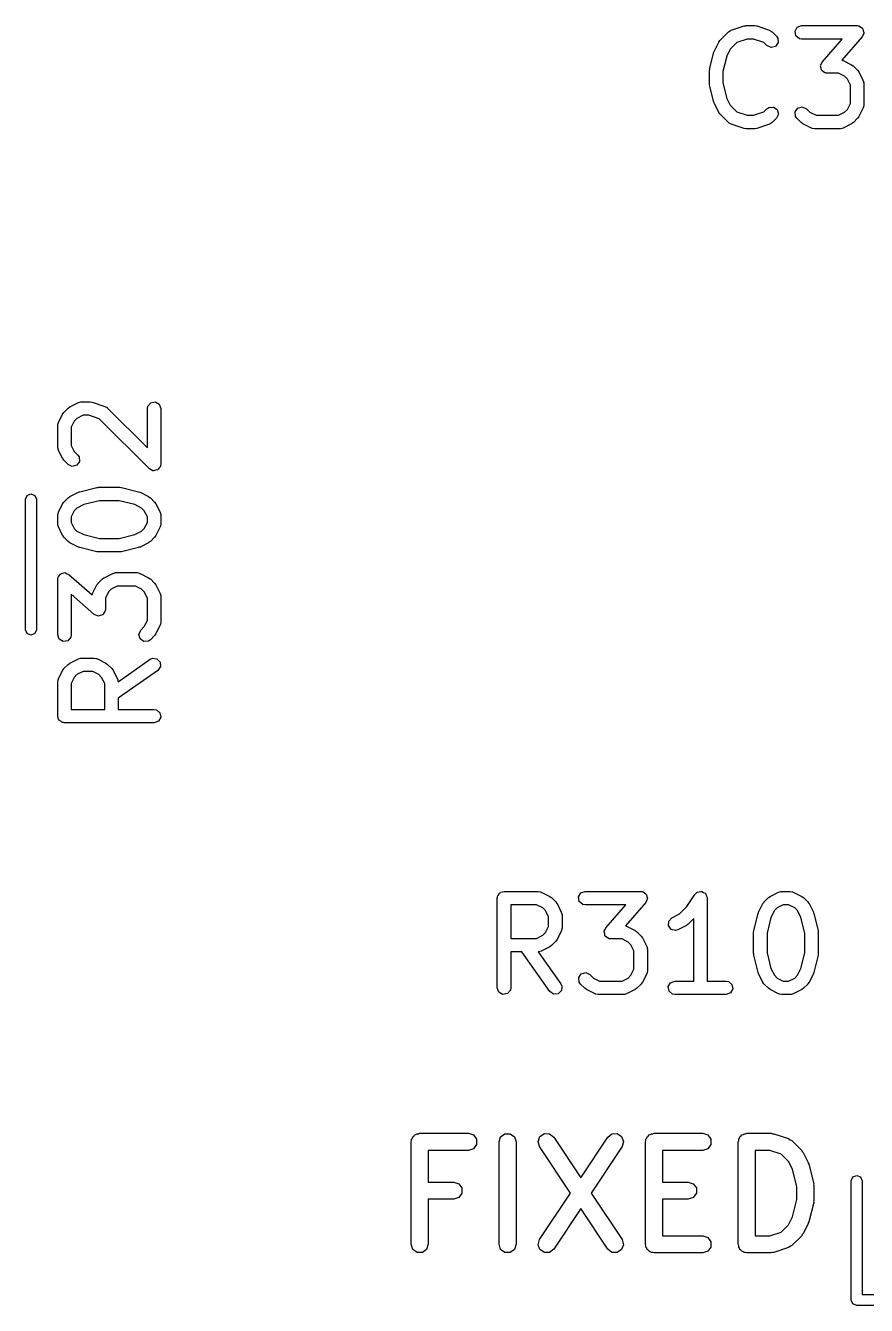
# Model space of a CAD drawing. Extents: x 106.7 to 191.3, y -141.1 to -57.8.
# Drawn here: x 135.25 to 144.63, y -138.34 to -124.08 of the extents above; entities that cross this region are included whole.
import ezdxf

# ---------------------------------------------------------------- set-up
doc = ezdxf.new("R2010")
doc.units = 0
doc.layers.add('BLACK', color=7, linetype='CONTINUOUS')

msp = doc.modelspace()

# ---------------------------------------------------------------- linework, layer by layer
at = {"layer": 'BLACK', "linetype": 'CONTINUOUS'}
for p, q in [((143.089, -124.146), (143.111, -124.131)), ((143.111, -124.131), (143.115, -124.13)), ((143.115, -124.13), (143.119, -124.128)), ((143.119, -124.128), (143.262, -124.08)), ((143.262, -124.08), (143.284, -124.077)), ((143.284, -124.077), (143.285, -124.076)), ((143.285, -124.076), (143.381, -124.076)), ((143.381, -124.076), (143.403, -124.08)), ((143.403, -124.08), (143.404, -124.08)), ((143.404, -124.08), (143.547, -124.128)), ((143.547, -124.128), (143.57, -124.14)), ((143.831, -124.138), (143.856, -124.094)), ((143.856, -124.094), (143.904, -124.076)), ((143.904, -124.076), (144.523, -124.076)), ((144.523, -124.076), (144.535, -124.078)), ((144.535, -124.078), (144.538, -124.078)), ((144.538, -124.078), (144.541, -124.079)), ((144.541, -124.079), (144.549, -124.081)), ((144.549, -124.081), (144.565, -124.094)), ((144.565, -124.094), (144.582, -124.104)), ((144.582, -124.104), (144.584, -124.11)), ((144.584, -124.11), (144.588, -124.114)), ((144.588, -124.114), (144.592, -124.134)), ((142.933, -124.356), (142.98, -124.261)), ((142.98, -124.261), (142.994, -124.243)), ((142.994, -124.241), (143.089, -124.146)), ((142.994, -124.243), (142.994, -124.241)), ((143.183, -124.264), (143.109, -124.339)), ((143.298, -124.226), (143.183, -124.264)), ((143.368, -124.226), (143.298, -124.226)), ((143.483, -124.264), (143.368, -124.226)), ((143.518, -124.299), (143.483, -124.264)), ((143.57, -124.14), (143.572, -124.144)), ((143.572, -124.144), (143.576, -124.146)), ((143.576, -124.146), (143.624, -124.193)), ((143.643, -124.266), (143.614, -124.308)), ((143.624, -124.193), (143.639, -124.215)), ((143.639, -124.215), (143.643, -124.266)), ((143.839, -124.189), (143.831, -124.138)), ((143.879, -124.222), (143.839, -124.189)), ((143.904, -124.226), (143.879, -124.222)), ((144.358, -124.226), (143.904, -124.226)), ((144.134, -124.483), (144.358, -124.226)), ((144.58, -124.201), (144.352, -124.461)), ((144.587, -124.182), (144.58, -124.201)), ((144.597, -124.164), (144.587, -124.182)), ((144.592, -124.134), (144.598, -124.153)), ((144.598, -124.153), (144.596, -124.158)), ((144.596, -124.158), (144.597, -124.164)), ((142.879, -124.562), (142.927, -124.371)), ((142.927, -124.371), (142.932, -124.359)), ((142.932, -124.359), (142.933, -124.356)), ((143.07, -124.415), (143.027, -124.589)), ((143.109, -124.339), (143.07, -124.415)), ((143.565, -124.321), (143.518, -124.299)), ((143.614, -124.308), (143.565, -124.321)), ((144.115, -124.531), (144.117, -124.525)), ((144.122, -124.55), (144.115, -124.531)), ((144.116, -124.519), (144.126, -124.502)), ((144.117, -124.525), (144.116, -124.519)), ((144.125, -124.57), (144.122, -124.55)), ((144.126, -124.502), (144.134, -124.483)), ((144.352, -124.461), (144.359, -124.462)), ((144.359, -124.462), (144.362, -124.465)), ((144.362, -124.465), (144.366, -124.465)), ((144.366, -124.465), (144.462, -124.513)), ((144.462, -124.513), (144.48, -124.526)), ((144.48, -124.526), (144.481, -124.527)), ((144.481, -124.527), (144.529, -124.574)), ((142.877, -124.58), (142.88, -124.565)), ((142.877, -124.723), (142.877, -124.58)), ((142.88, -124.565), (142.879, -124.562)), ((143.027, -124.589), (143.027, -124.713)), ((144.13, -124.574), (144.125, -124.57)), ((144.132, -124.579), (144.13, -124.574)), ((144.149, -124.59), (144.132, -124.579)), ((144.164, -124.603), (144.149, -124.59)), ((144.173, -124.604), (144.164, -124.603)), ((144.176, -124.606), (144.173, -124.604)), ((144.179, -124.605), (144.176, -124.606)), ((144.19, -124.607), (144.179, -124.605)), ((144.315, -124.607), (144.19, -124.607)), ((144.384, -124.641), (144.315, -124.607)), ((144.414, -124.672), (144.384, -124.641)), ((144.448, -124.74), (144.414, -124.672)), ((144.529, -124.574), (144.542, -124.593)), ((144.542, -124.593), (144.543, -124.594)), ((144.543, -124.594), (144.591, -124.689)), ((144.591, -124.689), (144.598, -124.714)), ((142.878, -124.726), (142.877, -124.723)), ((142.879, -124.741), (142.878, -124.726)), ((142.927, -124.931), (142.879, -124.741)), ((143.027, -124.713), (143.07, -124.887)), ((144.448, -124.943), (144.448, -124.74)), ((144.598, -124.714), (144.597, -124.718)), ((144.597, -124.718), (144.598, -124.723)), ((144.598, -124.723), (144.598, -124.961)), ((142.929, -124.934), (142.927, -124.931)), ((142.933, -124.947), (142.929, -124.934)), ((142.98, -125.042), (142.933, -124.947)), ((143.07, -124.887), (143.109, -124.964)), ((143.109, -124.964), (143.183, -125.038)), ((143.539, -124.988), (143.59, -124.984)), ((143.59, -124.984), (143.632, -125.013)), ((143.861, -124.995), (143.911, -124.981)), ((143.911, -124.981), (143.957, -125.003)), ((144.414, -125.012), (144.448, -124.943)), ((144.594, -124.986), (144.591, -124.99)), ((144.598, -124.961), (144.594, -124.986)), ((142.981, -125.043), (142.98, -125.042)), ((142.994, -125.061), (142.981, -125.043)), ((143.089, -125.157), (142.994, -125.061)), ((143.183, -125.038), (143.298, -125.076)), ((143.298, -125.076), (143.368, -125.076)), ((143.368, -125.076), (143.483, -125.038)), ((143.483, -125.038), (143.518, -125.003)), ((143.518, -125.003), (143.539, -124.988)), ((143.624, -125.109), (143.576, -125.157)), ((143.646, -125.063), (143.624, -125.109)), ((143.632, -125.013), (143.646, -125.063)), ((143.832, -125.037), (143.861, -124.995)), ((143.836, -125.088), (143.832, -125.037)), ((143.851, -125.109), (143.836, -125.088)), ((143.899, -125.157), (143.851, -125.109)), ((143.957, -125.003), (143.996, -125.042)), ((143.996, -125.042), (144.065, -125.076)), ((144.065, -125.076), (144.315, -125.076)), ((144.315, -125.076), (144.384, -125.042)), ((144.384, -125.042), (144.414, -125.012)), ((144.529, -125.109), (144.481, -125.157)), ((144.53, -125.108), (144.529, -125.109)), ((144.543, -125.09), (144.53, -125.108)), ((144.591, -124.994), (144.543, -125.09)), ((144.591, -124.99), (144.591, -124.994)), ((143.094, -125.159), (143.089, -125.157)), ((143.096, -125.162), (143.094, -125.159)), ((143.119, -125.175), (143.096, -125.162)), ((143.262, -125.222), (143.119, -125.175)), ((143.263, -125.222), (143.262, -125.222)), ((143.285, -125.226), (143.263, -125.222)), ((143.381, -125.226), (143.285, -125.226)), ((143.382, -125.226), (143.381, -125.226)), ((143.404, -125.222), (143.382, -125.226)), ((143.547, -125.175), (143.404, -125.222)), ((143.551, -125.172), (143.547, -125.175)), ((143.555, -125.172), (143.551, -125.172)), ((143.576, -125.157), (143.555, -125.172)), ((143.9, -125.157), (143.899, -125.157)), ((143.918, -125.171), (143.9, -125.157)), ((144.014, -125.218), (143.918, -125.171)), ((144.018, -125.219), (144.014, -125.218)), ((144.022, -125.222), (144.018, -125.219)), ((144.047, -125.226), (144.022, -125.222)), ((144.333, -125.226), (144.047, -125.226)), ((144.337, -125.225), (144.333, -125.226)), ((144.342, -125.226), (144.337, -125.225)), ((144.366, -125.218), (144.342, -125.226)), ((144.462, -125.171), (144.366, -125.218)), ((144.463, -125.169), (144.462, -125.171)), ((144.481, -125.157), (144.463, -125.169)), ((135.619, -128.502), (135.666, -128.407)), ((135.666, -128.407), (135.68, -128.389)), ((135.68, -128.388), (135.728, -128.34)), ((135.68, -128.389), (135.68, -128.388)), ((135.728, -128.34), (135.746, -128.327)), ((135.746, -128.327), (135.747, -128.326)), ((135.747, -128.326), (135.843, -128.278)), ((135.843, -128.278), (135.868, -128.271)), ((135.868, -128.271), (135.872, -128.272)), ((135.872, -128.272), (135.876, -128.271)), ((135.876, -128.271), (135.971, -128.271)), ((135.971, -128.271), (135.994, -128.274)), ((135.994, -128.274), (135.995, -128.274)), ((135.995, -128.274), (136.138, -128.322)), ((136.138, -128.322), (136.161, -128.334)), ((136.161, -128.334), (136.163, -128.338)), ((136.163, -128.338), (136.167, -128.34)), ((136.167, -128.34), (136.611, -128.783)), ((136.611, -128.346), (136.615, -128.32)), ((136.611, -128.783), (136.611, -128.346)), ((136.615, -128.32), (136.648, -128.281)), ((136.648, -128.281), (136.699, -128.272)), ((136.699, -128.272), (136.743, -128.297)), ((136.743, -128.297), (136.761, -128.346)), ((136.761, -128.346), (136.761, -128.965)), ((135.611, -128.536), (135.615, -128.51)), ((135.611, -128.774), (135.611, -128.536)), ((135.615, -128.51), (135.618, -128.507)), ((135.618, -128.507), (135.619, -128.502)), ((135.795, -128.485), (135.761, -128.554)), ((135.761, -128.554), (135.761, -128.756)), ((135.825, -128.455), (135.795, -128.485)), ((135.894, -128.421), (135.825, -128.455)), ((135.959, -128.421), (135.894, -128.421)), ((136.074, -128.459), (135.959, -128.421)), ((136.633, -129.018), (136.074, -128.459)), ((135.612, -128.778), (135.611, -128.774)), ((135.611, -128.783), (135.612, -128.778)), ((135.619, -128.808), (135.611, -128.783)), ((135.666, -128.903), (135.619, -128.808)), ((135.761, -128.756), (135.795, -128.825)), ((135.795, -128.825), (135.834, -128.864)), ((135.667, -128.904), (135.666, -128.903)), ((135.68, -128.922), (135.667, -128.904)), ((135.728, -128.97), (135.68, -128.922)), ((135.774, -128.992), (135.728, -128.97)), ((135.824, -128.978), (135.774, -128.992)), ((135.853, -128.936), (135.824, -128.978)), ((135.834, -128.864), (135.849, -128.885)), ((135.849, -128.885), (135.853, -128.936)), ((136.761, -128.965), (136.758, -128.981)), ((136.758, -128.981), (136.758, -128.984)), ((136.653, -129.027), (136.633, -129.018)), ((136.673, -129.038), (136.653, -129.027)), ((136.676, -129.038), (136.673, -129.038)), ((136.679, -129.039), (136.676, -129.038)), ((136.701, -129.033), (136.679, -129.039)), ((136.723, -129.03), (136.701, -129.033)), ((136.725, -129.027), (136.723, -129.03)), ((136.729, -129.026), (136.725, -129.027)), ((136.742, -129.007), (136.729, -129.026)), ((136.756, -128.99), (136.742, -129.007)), ((136.757, -128.986), (136.756, -128.99)), ((136.758, -128.984), (136.757, -128.986)), ((135.858, -129.273), (136.048, -129.225)), ((136.048, -129.225), (136.063, -129.224)), ((136.063, -129.224), (136.067, -129.223)), ((136.067, -129.223), (136.305, -129.223)), ((136.305, -129.223), (136.32, -129.225)), ((136.32, -129.225), (136.323, -129.225)), ((136.323, -129.225), (136.513, -129.273)), ((135.253, -129.357), (135.271, -129.314)), ((135.253, -130.811), (135.253, -129.357)), ((135.271, -129.314), (135.313, -129.297)), ((135.313, -129.297), (135.356, -129.314)), ((135.356, -129.314), (135.373, -129.357)), ((135.373, -129.357), (135.373, -130.811)), ((135.619, -129.502), (135.666, -129.407)), ((135.666, -129.407), (135.68, -129.389)), ((135.68, -129.388), (135.728, -129.34)), ((135.68, -129.389), (135.68, -129.388)), ((135.728, -129.34), (135.746, -129.327)), ((135.746, -129.327), (135.747, -129.326)), ((135.747, -129.326), (135.843, -129.278)), ((135.843, -129.278), (135.855, -129.275)), ((135.855, -129.275), (135.858, -129.273)), ((136.076, -129.373), (135.902, -129.416)), ((136.296, -129.373), (136.076, -129.373)), ((136.469, -129.416), (136.296, -129.373)), ((136.513, -129.273), (136.525, -129.278)), ((136.525, -129.278), (136.529, -129.278)), ((136.529, -129.278), (136.624, -129.326)), ((136.624, -129.326), (136.642, -129.339)), ((136.642, -129.339), (136.644, -129.34)), ((136.644, -129.34), (136.691, -129.388)), ((136.691, -129.388), (136.704, -129.406)), ((136.704, -129.406), (136.705, -129.407)), ((136.705, -129.407), (136.753, -129.502)), ((135.611, -129.536), (135.615, -129.51)), ((135.611, -129.631), (135.611, -129.536)), ((135.615, -129.51), (135.618, -129.507)), ((135.618, -129.507), (135.619, -129.502)), ((135.795, -129.485), (135.761, -129.554)), ((135.825, -129.455), (135.795, -129.485)), ((135.902, -129.416), (135.825, -129.455)), ((136.546, -129.455), (136.469, -129.416)), ((136.576, -129.485), (136.546, -129.455)), ((136.611, -129.554), (136.576, -129.485)), ((136.753, -129.502), (136.76, -129.527)), ((136.76, -129.527), (136.759, -129.532)), ((136.759, -129.532), (136.761, -129.536)), ((136.761, -129.536), (136.761, -129.631)), ((135.612, -129.635), (135.611, -129.631)), ((135.611, -129.64), (135.612, -129.635)), ((135.619, -129.665), (135.611, -129.64)), ((135.666, -129.76), (135.619, -129.665)), ((135.761, -129.554), (135.761, -129.614)), ((135.761, -129.614), (135.795, -129.682)), ((135.795, -129.682), (135.825, -129.712)), ((136.546, -129.712), (136.576, -129.682)), ((136.576, -129.682), (136.611, -129.614)), ((136.611, -129.614), (136.611, -129.554)), ((136.753, -129.665), (136.705, -129.76)), ((136.756, -129.657), (136.753, -129.66)), ((136.753, -129.66), (136.753, -129.665)), ((136.761, -129.631), (136.756, -129.657)), ((135.667, -129.761), (135.666, -129.76)), ((135.68, -129.779), (135.667, -129.761)), ((135.728, -129.827), (135.68, -129.779)), ((135.729, -129.828), (135.728, -129.827)), ((135.747, -129.841), (135.729, -129.828)), ((135.825, -129.712), (135.902, -129.751)), ((135.902, -129.751), (136.076, -129.794)), ((136.076, -129.794), (136.296, -129.794)), ((136.296, -129.794), (136.469, -129.751)), ((136.469, -129.751), (136.546, -129.712)), ((136.644, -129.827), (136.625, -129.84)), ((136.691, -129.779), (136.644, -129.827)), ((136.692, -129.778), (136.691, -129.779)), ((136.705, -129.76), (136.692, -129.778)), ((135.843, -129.889), (135.747, -129.841)), ((135.846, -129.889), (135.843, -129.889)), ((135.858, -129.894), (135.846, -129.889)), ((136.048, -129.942), (135.858, -129.894)), ((136.052, -129.942), (136.048, -129.942)), ((136.067, -129.944), (136.052, -129.942)), ((136.305, -129.944), (136.067, -129.944)), ((136.308, -129.943), (136.305, -129.944)), ((136.323, -129.942), (136.308, -129.943)), ((136.513, -129.894), (136.323, -129.942)), ((136.516, -129.892), (136.513, -129.894)), ((136.529, -129.889), (136.516, -129.892)), ((136.624, -129.841), (136.529, -129.889)), ((136.625, -129.84), (136.624, -129.841)), ((135.611, -130.25), (135.613, -130.239)), ((135.611, -130.869), (135.611, -130.25)), ((135.612, -130.236), (135.614, -130.233)), ((135.613, -130.239), (135.612, -130.236)), ((135.614, -130.233), (135.615, -130.225)), ((135.615, -130.225), (135.628, -130.209)), ((135.628, -130.209), (135.639, -130.192)), ((135.639, -130.192), (135.644, -130.19)), ((135.644, -130.19), (135.648, -130.185)), ((135.648, -130.185), (135.668, -130.182)), ((135.668, -130.182), (135.687, -130.175)), ((135.687, -130.175), (135.693, -130.177)), ((135.693, -130.177), (135.699, -130.176)), ((135.699, -130.176), (135.716, -130.187)), ((135.716, -130.187), (135.735, -130.194)), ((135.735, -130.194), (135.995, -130.421)), ((136.061, -130.292), (136.109, -130.245)), ((136.109, -130.245), (136.127, -130.232)), ((136.127, -130.232), (136.128, -130.231)), ((136.128, -130.231), (136.224, -130.183)), ((136.224, -130.183), (136.249, -130.176)), ((136.249, -130.176), (136.253, -130.177)), ((136.253, -130.177), (136.257, -130.175)), ((136.257, -130.175), (136.495, -130.175)), ((136.495, -130.175), (136.521, -130.18)), ((136.521, -130.18), (136.524, -130.183)), ((136.524, -130.183), (136.529, -130.183)), ((136.529, -130.183), (136.624, -130.231)), ((136.624, -130.231), (136.642, -130.244)), ((136.642, -130.244), (136.644, -130.245)), ((136.644, -130.245), (136.691, -130.292)), ((135.999, -130.412), (136, -130.407)), ((136, -130.407), (136.047, -130.312)), ((136.047, -130.312), (136.061, -130.294)), ((136.061, -130.294), (136.061, -130.292)), ((136.176, -130.39), (136.142, -130.458)), ((136.206, -130.36), (136.176, -130.39)), ((136.275, -130.325), (136.206, -130.36)), ((136.478, -130.325), (136.275, -130.325)), ((136.546, -130.36), (136.478, -130.325)), ((136.576, -130.39), (136.546, -130.36)), ((136.611, -130.458), (136.576, -130.39)), ((136.691, -130.292), (136.704, -130.311)), ((136.704, -130.311), (136.705, -130.312)), ((136.705, -130.312), (136.753, -130.407)), ((136.753, -130.407), (136.76, -130.432)), ((136.017, -130.64), (135.761, -130.416)), ((135.761, -130.416), (135.761, -130.869)), ((135.995, -130.421), (135.996, -130.415)), ((135.996, -130.415), (135.999, -130.412)), ((136.142, -130.458), (136.142, -130.584)), ((136.611, -130.709), (136.611, -130.458)), ((136.76, -130.432), (136.759, -130.437)), ((136.759, -130.437), (136.761, -130.441)), ((136.761, -130.441), (136.761, -130.726)), ((136.036, -130.647), (136.017, -130.64)), ((136.054, -130.657), (136.036, -130.647)), ((136.06, -130.656), (136.054, -130.657)), ((136.065, -130.659), (136.06, -130.656)), ((136.084, -130.652), (136.065, -130.659)), ((136.104, -130.649), (136.084, -130.652)), ((136.108, -130.644), (136.104, -130.649)), ((136.114, -130.642), (136.108, -130.644)), ((136.124, -130.625), (136.114, -130.642)), ((136.137, -130.609), (136.124, -130.625)), ((136.139, -130.601), (136.137, -130.609)), ((136.14, -130.598), (136.139, -130.601)), ((136.142, -130.584), (136.14, -130.595)), ((136.14, -130.595), (136.14, -130.598)), ((135.271, -130.853), (135.253, -130.811)), ((135.373, -130.811), (135.356, -130.853)), ((136.516, -130.863), (136.537, -130.816)), ((136.537, -130.816), (136.576, -130.777)), ((136.576, -130.777), (136.611, -130.709)), ((136.753, -130.76), (136.705, -130.855)), ((136.756, -130.752), (136.753, -130.756)), ((136.753, -130.756), (136.753, -130.76)), ((136.761, -130.726), (136.756, -130.752)), ((135.313, -130.871), (135.271, -130.853)), ((135.356, -130.853), (135.313, -130.871)), ((135.628, -130.918), (135.611, -130.869)), ((135.673, -130.943), (135.628, -130.918)), ((135.723, -130.934), (135.673, -130.943)), ((135.756, -130.895), (135.723, -130.934)), ((135.761, -130.869), (135.756, -130.895)), ((136.529, -130.912), (136.516, -130.863)), ((136.571, -130.942), (136.529, -130.912)), ((136.622, -130.937), (136.571, -130.942)), ((136.644, -130.922), (136.622, -130.937)), ((136.691, -130.875), (136.644, -130.922)), ((136.692, -130.873), (136.691, -130.875)), ((136.705, -130.855), (136.692, -130.873)), ((135.619, -131.36), (135.666, -131.264)), ((135.666, -131.264), (135.68, -131.246)), ((135.68, -131.245), (135.728, -131.197)), ((135.68, -131.246), (135.68, -131.245)), ((135.728, -131.197), (135.746, -131.184)), ((135.746, -131.184), (135.747, -131.183)), ((135.747, -131.183), (135.843, -131.136)), ((135.843, -131.136), (135.868, -131.128)), ((135.868, -131.128), (135.872, -131.129)), ((135.872, -131.129), (135.876, -131.128)), ((135.876, -131.128), (136.019, -131.128)), ((136.019, -131.128), (136.045, -131.132)), ((136.045, -131.132), (136.048, -131.135)), ((136.048, -131.135), (136.053, -131.136)), ((136.053, -131.136), (136.148, -131.183)), ((136.148, -131.183), (136.166, -131.197)), ((136.166, -131.197), (136.167, -131.197)), ((136.167, -131.197), (136.215, -131.245)), ((136.215, -131.245), (136.228, -131.263)), ((136.228, -131.263), (136.229, -131.264)), ((136.229, -131.264), (136.277, -131.36)), ((136.284, -131.392), (136.643, -131.141)), ((136.729, -131.264), (136.285, -131.575)), ((136.643, -131.141), (136.666, -131.13)), ((136.666, -131.13), (136.717, -131.135)), ((136.717, -131.135), (136.754, -131.171)), ((136.758, -131.222), (136.729, -131.264)), ((136.754, -131.171), (136.758, -131.222)), ((135.611, -131.393), (135.615, -131.367)), ((135.611, -131.774), (135.611, -131.393)), ((135.615, -131.367), (135.618, -131.364)), ((135.618, -131.364), (135.619, -131.36)), ((135.795, -131.342), (135.761, -131.411)), ((135.825, -131.312), (135.795, -131.342)), ((135.894, -131.278), (135.825, -131.312)), ((136.001, -131.278), (135.894, -131.278)), ((136.07, -131.312), (136.001, -131.278)), ((136.1, -131.342), (136.07, -131.312)), ((136.135, -131.411), (136.1, -131.342)), ((136.277, -131.36), (136.284, -131.385)), ((136.284, -131.385), (136.283, -131.389)), ((136.283, -131.389), (136.284, -131.392)), ((135.761, -131.411), (135.761, -131.699)), ((136.135, -131.699), (136.135, -131.411)), ((136.285, -131.575), (136.285, -131.699)), ((135.617, -131.792), (135.611, -131.774)), ((135.621, -131.812), (135.617, -131.792)), ((135.626, -131.816), (135.621, -131.812)), ((135.628, -131.822), (135.626, -131.816)), ((135.645, -131.832), (135.628, -131.822)), ((135.66, -131.845), (135.645, -131.832)), ((135.761, -131.699), (136.135, -131.699)), ((136.285, -131.699), (136.686, -131.699)), ((136.686, -131.699), (136.711, -131.704)), ((136.734, -131.832), (136.686, -131.849)), ((136.711, -131.704), (136.751, -131.737)), ((136.76, -131.787), (136.734, -131.832)), ((136.751, -131.737), (136.76, -131.787)), ((135.67, -131.846), (135.66, -131.845)), ((135.673, -131.848), (135.67, -131.846)), ((135.676, -131.847), (135.673, -131.848)), ((135.686, -131.849), (135.676, -131.847)), ((136.686, -131.849), (135.686, -131.849)), ((140.512, -133.803), (140.513, -133.793)), ((140.512, -134.803), (140.512, -133.803)), ((140.513, -133.79), (140.514, -133.787)), ((140.513, -133.793), (140.513, -133.79)), ((140.514, -133.787), (140.516, -133.778)), ((140.516, -133.778), (140.529, -133.763)), ((140.529, -133.763), (140.538, -133.746)), ((140.538, -133.746), (140.545, -133.743)), ((140.545, -133.743), (140.549, -133.738)), ((140.549, -133.738), (140.568, -133.735)), ((140.568, -133.735), (140.587, -133.728)), ((140.587, -133.728), (140.968, -133.728)), ((140.968, -133.728), (140.993, -133.733)), ((140.993, -133.733), (140.997, -133.736)), ((140.997, -133.736), (141.001, -133.736)), ((141.001, -133.736), (141.096, -133.784)), ((141.096, -133.784), (141.114, -133.797)), ((141.114, -133.797), (141.116, -133.798)), ((141.116, -133.798), (141.163, -133.845)), ((141.418, -133.79), (141.443, -133.746)), ((141.426, -133.841), (141.418, -133.79)), ((141.443, -133.746), (141.491, -133.728)), ((141.491, -133.728), (142.11, -133.728)), ((142.11, -133.728), (142.122, -133.73)), ((142.122, -133.73), (142.125, -133.73)), ((142.125, -133.73), (142.128, -133.731)), ((142.128, -133.731), (142.136, -133.733)), ((142.136, -133.733), (142.152, -133.746)), ((142.152, -133.746), (142.169, -133.756)), ((142.169, -133.756), (142.171, -133.762)), ((142.171, -133.762), (142.175, -133.766)), ((142.184, -133.816), (142.174, -133.834)), ((142.175, -133.766), (142.179, -133.786)), ((142.179, -133.786), (142.185, -133.805)), ((142.185, -133.805), (142.183, -133.81)), ((142.183, -133.81), (142.184, -133.816)), ((142.624, -133.898), (142.715, -133.762)), ((142.715, -133.762), (142.733, -133.743)), ((142.733, -133.743), (142.737, -133.742)), ((142.737, -133.742), (142.74, -133.738)), ((142.74, -133.738), (142.761, -133.734)), ((142.761, -133.734), (142.782, -133.728)), ((142.782, -133.728), (142.786, -133.73)), ((142.786, -133.73), (142.79, -133.729)), ((142.79, -133.729), (142.809, -133.74)), ((142.809, -133.74), (142.829, -133.749)), ((142.829, -133.749), (142.831, -133.753)), ((142.831, -133.753), (142.835, -133.755)), ((142.835, -133.755), (142.842, -133.775)), ((142.842, -133.775), (142.852, -133.795)), ((142.852, -133.795), (142.851, -133.799)), ((142.851, -133.799), (142.852, -133.803)), ((142.852, -133.803), (142.852, -134.728)), ((143.486, -133.845), (143.534, -133.798)), ((143.534, -133.798), (143.552, -133.785)), ((143.552, -133.785), (143.553, -133.784)), ((143.553, -133.784), (143.648, -133.736)), ((143.648, -133.736), (143.673, -133.729)), ((143.673, -133.729), (143.678, -133.73)), ((143.678, -133.73), (143.682, -133.728)), ((143.682, -133.728), (143.777, -133.728)), ((143.777, -133.728), (143.803, -133.733)), ((143.803, -133.733), (143.806, -133.736)), ((143.806, -133.736), (143.811, -133.736)), ((143.811, -133.736), (143.906, -133.784)), ((143.906, -133.784), (143.924, -133.797)), ((143.924, -133.797), (143.925, -133.798)), ((143.925, -133.798), (143.973, -133.845)), ((140.95, -133.878), (140.662, -133.878)), ((140.662, -133.878), (140.662, -134.252)), ((141.018, -133.912), (140.95, -133.878)), ((141.049, -133.943), (141.018, -133.912)), ((141.083, -134.011), (141.049, -133.943)), ((141.163, -133.845), (141.176, -133.864)), ((141.176, -133.864), (141.178, -133.865)), ((141.178, -133.865), (141.225, -133.96)), ((141.225, -133.96), (141.233, -133.985)), ((141.466, -133.874), (141.426, -133.841)), ((141.491, -133.878), (141.466, -133.874)), ((141.945, -133.878), (141.491, -133.878)), ((141.721, -134.135), (141.945, -133.878)), ((142.167, -133.853), (141.939, -134.113)), ((142.174, -133.834), (142.167, -133.853)), ((142.542, -133.98), (142.624, -133.898)), ((143.371, -134.166), (143.419, -133.976)), ((143.419, -133.976), (143.424, -133.964)), ((143.424, -133.96), (143.472, -133.865)), ((143.424, -133.964), (143.424, -133.96)), ((143.472, -133.865), (143.485, -133.847)), ((143.485, -133.847), (143.486, -133.845)), ((143.601, -133.943), (143.562, -134.02)), ((143.631, -133.912), (143.601, -133.943)), ((143.7, -133.878), (143.631, -133.912)), ((143.759, -133.878), (143.7, -133.878)), ((143.828, -133.912), (143.759, -133.878)), ((143.858, -133.943), (143.828, -133.912)), ((143.897, -134.02), (143.858, -133.943)), ((143.973, -133.845), (143.986, -133.864)), ((143.986, -133.864), (143.987, -133.865)), ((143.987, -133.865), (144.035, -133.96)), ((144.035, -133.96), (144.038, -133.973)), ((144.038, -133.973), (144.04, -133.976)), ((144.04, -133.976), (144.088, -134.166)), ((141.049, -134.187), (141.083, -134.119)), ((141.083, -134.119), (141.083, -134.011)), ((141.233, -133.985), (141.232, -133.989)), ((141.232, -133.989), (141.233, -133.994)), ((141.233, -133.994), (141.233, -134.137)), ((141.939, -134.113), (141.946, -134.114)), ((141.946, -134.114), (141.949, -134.117)), ((141.949, -134.117), (141.953, -134.117)), ((141.953, -134.117), (142.049, -134.165)), ((142.419, -134.11), (142.423, -134.059)), ((142.45, -134.152), (142.419, -134.11)), ((142.423, -134.059), (142.458, -134.022)), ((142.458, -134.022), (142.542, -133.98)), ((142.62, -134.108), (142.525, -134.156)), ((142.621, -134.107), (142.62, -134.108)), ((142.64, -134.094), (142.621, -134.107)), ((142.702, -134.032), (142.64, -134.094)), ((142.702, -134.728), (142.702, -134.032)), ((143.562, -134.02), (143.519, -134.193)), ((143.94, -134.193), (143.897, -134.02)), ((140.662, -134.252), (140.95, -134.252)), ((140.95, -134.252), (141.018, -134.218)), ((141.018, -134.218), (141.049, -134.187)), ((141.225, -134.17), (141.178, -134.265)), ((141.226, -134.166), (141.225, -134.17)), ((141.229, -134.162), (141.226, -134.166)), ((141.233, -134.137), (141.229, -134.162)), ((141.702, -134.183), (141.704, -134.177)), ((141.709, -134.202), (141.702, -134.183)), ((141.703, -134.171), (141.713, -134.154)), ((141.704, -134.177), (141.703, -134.171)), ((141.712, -134.222), (141.709, -134.202)), ((141.717, -134.226), (141.712, -134.222)), ((141.713, -134.154), (141.721, -134.135)), ((141.719, -134.231), (141.717, -134.226)), ((141.736, -134.242), (141.719, -134.231)), ((141.751, -134.255), (141.736, -134.242)), ((141.76, -134.256), (141.751, -134.255)), ((141.763, -134.258), (141.76, -134.256)), ((141.766, -134.257), (141.763, -134.258)), ((141.777, -134.259), (141.766, -134.257)), ((141.902, -134.259), (141.777, -134.259)), ((141.971, -134.293), (141.902, -134.259)), ((142.049, -134.165), (142.067, -134.178)), ((142.067, -134.178), (142.068, -134.179)), ((142.068, -134.179), (142.116, -134.226)), ((142.116, -134.226), (142.129, -134.245)), ((142.129, -134.245), (142.13, -134.246)), ((142.13, -134.246), (142.178, -134.341)), ((142.5, -134.163), (142.45, -134.152)), ((142.525, -134.156), (142.5, -134.163)), ((143.369, -134.184), (143.371, -134.169)), ((143.369, -134.422), (143.369, -134.184)), ((143.371, -134.169), (143.371, -134.166)), ((143.519, -134.193), (143.519, -134.413)), ((143.94, -134.413), (143.94, -134.193)), ((144.088, -134.166), (144.089, -134.181)), ((144.089, -134.181), (144.09, -134.184)), ((144.09, -134.184), (144.09, -134.422)), ((140.786, -134.402), (140.662, -134.402)), ((140.662, -134.402), (140.662, -134.803)), ((141.097, -134.846), (140.786, -134.402)), ((140.972, -134.4), (140.969, -134.402)), ((140.969, -134.402), (141.219, -134.76)), ((140.976, -134.402), (140.972, -134.4)), ((141.001, -134.394), (140.976, -134.402)), ((141.096, -134.346), (141.001, -134.394)), ((141.097, -134.345), (141.096, -134.346)), ((141.116, -134.332), (141.097, -134.345)), ((141.163, -134.285), (141.116, -134.332)), ((141.164, -134.283), (141.163, -134.285)), ((141.178, -134.265), (141.164, -134.283)), ((142.001, -134.324), (141.971, -134.293)), ((142.035, -134.392), (142.001, -134.324)), ((142.035, -134.595), (142.035, -134.392)), ((142.178, -134.341), (142.185, -134.366)), ((142.185, -134.366), (142.184, -134.37)), ((142.184, -134.37), (142.185, -134.375)), ((142.185, -134.375), (142.185, -134.613)), ((143.37, -134.426), (143.369, -134.422)), ((143.371, -134.44), (143.37, -134.426)), ((143.419, -134.631), (143.371, -134.44)), ((143.519, -134.413), (143.562, -134.587)), ((143.897, -134.587), (143.94, -134.413)), ((144.088, -134.44), (144.04, -134.631)), ((144.09, -134.422), (144.088, -134.437)), ((144.088, -134.437), (144.088, -134.44)), ((141.419, -134.689), (141.448, -134.647)), ((141.423, -134.74), (141.419, -134.689)), ((141.448, -134.647), (141.498, -134.633)), ((141.498, -134.633), (141.544, -134.655)), ((141.544, -134.655), (141.583, -134.694)), ((141.971, -134.694), (142.001, -134.664)), ((142.001, -134.664), (142.035, -134.595)), ((142.178, -134.646), (142.13, -134.742)), ((142.181, -134.638), (142.178, -134.642)), ((142.178, -134.642), (142.178, -134.646)), ((142.185, -134.613), (142.181, -134.638)), ((143.421, -134.634), (143.419, -134.631)), ((143.424, -134.646), (143.421, -134.634)), ((143.472, -134.742), (143.424, -134.646)), ((143.562, -134.587), (143.601, -134.664)), ((143.601, -134.664), (143.631, -134.694)), ((143.828, -134.694), (143.858, -134.664)), ((143.858, -134.664), (143.897, -134.587)), ((144.035, -134.646), (143.987, -134.742)), ((144.04, -134.631), (144.035, -134.643)), ((144.035, -134.643), (144.035, -134.646)), ((140.529, -134.851), (140.512, -134.803)), ((140.657, -134.829), (140.624, -134.868)), ((140.662, -134.803), (140.657, -134.829)), ((141.219, -134.76), (141.231, -134.784)), ((141.231, -134.784), (141.226, -134.835)), ((141.438, -134.761), (141.423, -134.74)), ((141.486, -134.809), (141.438, -134.761)), ((141.487, -134.809), (141.486, -134.809)), ((141.505, -134.823), (141.487, -134.809)), ((141.601, -134.87), (141.505, -134.823)), ((141.583, -134.694), (141.652, -134.728)), ((141.652, -134.728), (141.902, -134.728)), ((141.902, -134.728), (141.971, -134.694)), ((142.049, -134.823), (141.953, -134.87)), ((142.05, -134.821), (142.049, -134.823)), ((142.068, -134.809), (142.05, -134.821)), ((142.116, -134.761), (142.068, -134.809)), ((142.117, -134.76), (142.116, -134.761)), ((142.13, -134.742), (142.117, -134.76)), ((142.418, -134.79), (142.443, -134.746)), ((142.426, -134.841), (142.418, -134.79)), ((142.443, -134.746), (142.491, -134.728)), ((142.491, -134.728), (142.702, -134.728)), ((142.852, -134.728), (143.063, -134.728)), ((143.063, -134.728), (143.088, -134.733)), ((143.088, -134.733), (143.128, -134.766)), ((143.137, -134.816), (143.111, -134.861)), ((143.128, -134.766), (143.137, -134.816)), ((143.473, -134.743), (143.472, -134.742)), ((143.486, -134.761), (143.473, -134.743)), ((143.534, -134.809), (143.486, -134.761)), ((143.535, -134.809), (143.534, -134.809)), ((143.553, -134.823), (143.535, -134.809)), ((143.648, -134.87), (143.553, -134.823)), ((143.631, -134.694), (143.7, -134.728)), ((143.7, -134.728), (143.759, -134.728)), ((143.759, -134.728), (143.828, -134.694)), ((143.906, -134.823), (143.811, -134.87)), ((143.907, -134.821), (143.906, -134.823)), ((143.925, -134.809), (143.907, -134.821)), ((143.973, -134.761), (143.925, -134.809)), ((143.974, -134.76), (143.973, -134.761)), ((143.987, -134.742), (143.974, -134.76)), ((140.574, -134.877), (140.529, -134.851)), ((140.624, -134.868), (140.574, -134.877)), ((141.139, -134.876), (141.097, -134.846)), ((141.19, -134.871), (141.139, -134.876)), ((141.226, -134.835), (141.19, -134.871)), ((141.605, -134.871), (141.601, -134.87)), ((141.609, -134.874), (141.605, -134.871)), ((141.634, -134.878), (141.609, -134.874)), ((141.92, -134.878), (141.634, -134.878)), ((141.924, -134.877), (141.92, -134.878)), ((141.929, -134.878), (141.924, -134.877)), ((141.953, -134.87), (141.929, -134.878)), ((142.466, -134.874), (142.426, -134.841)), ((142.491, -134.878), (142.466, -134.874)), ((143.063, -134.878), (142.491, -134.878)), ((143.111, -134.861), (143.063, -134.878)), ((143.653, -134.871), (143.648, -134.87)), ((143.656, -134.874), (143.653, -134.871)), ((143.682, -134.878), (143.656, -134.874)), ((143.777, -134.878), (143.682, -134.878)), ((143.781, -134.877), (143.777, -134.878)), ((143.786, -134.878), (143.781, -134.877)), ((143.811, -134.87), (143.786, -134.878)), ((139.551, -136.52), (139.556, -136.506)), ((139.551, -137.663), (139.551, -136.52)), ((139.556, -136.491), (139.565, -136.479)), ((139.556, -136.506), (139.556, -136.491)), ((139.565, -136.479), (139.569, -136.464)), ((139.569, -136.464), (139.582, -136.456)), ((139.582, -136.456), (139.59, -136.443)), ((139.59, -136.443), (139.605, -136.439)), ((139.605, -136.439), (139.617, -136.43)), ((139.617, -136.43), (139.632, -136.43)), ((139.632, -136.43), (139.646, -136.425)), ((139.646, -136.425), (140.191, -136.425)), ((140.191, -136.425), (140.247, -136.443)), ((140.247, -136.443), (140.281, -136.491)), ((140.281, -136.491), (140.281, -136.55)), ((140.531, -136.52), (140.549, -136.464)), ((140.531, -137.663), (140.531, -136.52)), ((140.549, -136.464), (140.597, -136.43)), ((140.597, -136.43), (140.656, -136.43)), ((140.656, -136.43), (140.703, -136.464)), ((140.703, -136.464), (140.721, -136.52)), ((140.721, -136.52), (140.721, -137.663)), ((140.966, -136.517), (140.987, -136.461)), ((140.982, -136.573), (140.966, -136.517)), ((140.987, -136.461), (141.036, -136.429)), ((141.036, -136.429), (141.095, -136.431)), ((141.095, -136.431), (141.141, -136.468)), ((141.141, -136.468), (141.443, -136.92)), ((141.443, -136.92), (141.744, -136.468)), ((141.744, -136.468), (141.79, -136.431)), ((141.79, -136.431), (141.849, -136.429)), ((141.849, -136.429), (141.898, -136.461)), ((141.898, -136.461), (141.919, -136.517)), ((141.919, -136.517), (141.903, -136.573)), ((142.164, -136.52), (142.168, -136.506)), ((142.164, -137.663), (142.164, -136.52)), ((142.168, -136.491), (142.177, -136.479)), ((142.168, -136.506), (142.168, -136.491)), ((142.177, -136.479), (142.182, -136.464)), ((142.182, -136.464), (142.194, -136.456)), ((142.194, -136.456), (142.203, -136.443)), ((142.203, -136.443), (142.217, -136.439)), ((142.217, -136.439), (142.23, -136.43)), ((142.23, -136.43), (142.245, -136.43)), ((142.245, -136.43), (142.259, -136.425)), ((142.259, -136.425), (142.803, -136.425)), ((142.803, -136.425), (142.859, -136.443)), ((142.859, -136.443), (142.894, -136.491)), ((142.894, -136.491), (142.894, -136.55)), ((143.198, -136.52), (143.203, -136.506)), ((143.198, -137.663), (143.198, -136.52)), ((143.203, -136.491), (143.211, -136.479)), ((143.203, -136.506), (143.203, -136.491)), ((143.211, -136.479), (143.216, -136.464)), ((143.216, -136.464), (143.228, -136.456)), ((143.228, -136.456), (143.237, -136.443)), ((143.237, -136.443), (143.251, -136.439)), ((143.251, -136.439), (143.264, -136.43)), ((143.264, -136.43), (143.279, -136.43)), ((143.279, -136.43), (143.293, -136.425)), ((143.293, -136.425), (143.565, -136.425)), ((143.565, -136.425), (143.58, -136.43)), ((143.58, -136.43), (143.595, -136.43)), ((143.595, -136.43), (143.759, -136.484)), ((143.759, -136.484), (143.776, -136.497)), ((143.776, -136.497), (143.796, -136.507)), ((143.796, -136.507), (143.905, -136.616)), ((140.191, -136.616), (139.742, -136.616)), ((139.742, -136.616), (139.742, -136.969)), ((140.247, -136.597), (140.191, -136.616)), ((140.281, -136.55), (140.247, -136.597)), ((141.328, -137.092), (140.982, -136.573)), ((141.903, -136.573), (141.557, -137.092)), ((142.803, -136.616), (142.354, -136.616)), ((142.354, -136.616), (142.354, -136.969)), ((142.859, -136.597), (142.803, -136.616)), ((142.894, -136.55), (142.859, -136.597)), ((143.55, -136.616), (143.388, -136.616)), ((143.388, -136.616), (143.388, -137.568)), ((143.677, -136.658), (143.55, -136.616)), ((143.759, -136.74), (143.677, -136.658)), ((143.905, -136.616), (143.912, -136.63)), ((143.912, -136.63), (143.923, -136.641)), ((143.923, -136.641), (143.977, -136.75)), ((143.802, -136.826), (143.759, -136.74)), ((143.851, -137.022), (143.802, -136.826)), ((143.977, -136.75), (143.979, -136.76)), ((143.979, -136.76), (143.984, -136.769)), ((143.984, -136.769), (144.039, -136.987)), ((139.742, -136.969), (140.027, -136.969)), ((140.027, -136.969), (140.083, -136.988)), ((142.354, -136.969), (142.64, -136.969)), ((142.64, -136.969), (142.696, -136.988)), ((144.458, -136.954), (144.476, -136.911)), ((144.458, -138.284), (144.458, -136.954)), ((144.476, -136.911), (144.518, -136.894)), ((144.518, -136.894), (144.561, -136.911)), ((144.561, -136.911), (144.578, -136.954)), ((144.578, -136.954), (144.578, -138.224)), ((140.083, -136.988), (140.118, -137.035)), ((140.118, -137.094), (140.083, -137.142)), ((140.118, -137.035), (140.118, -137.094)), ((140.982, -137.611), (141.328, -137.092)), ((141.557, -137.092), (141.903, -137.611)), ((142.696, -136.988), (142.731, -137.035)), ((142.731, -137.094), (142.696, -137.142)), ((142.731, -137.035), (142.731, -137.094)), ((143.851, -137.162), (143.851, -137.022)), ((144.039, -136.987), (144.038, -136.999)), ((144.038, -136.999), (144.041, -137.01)), ((144.041, -137.01), (144.041, -137.174)), ((140.027, -137.16), (139.742, -137.16)), ((139.742, -137.16), (139.742, -137.663)), ((140.083, -137.142), (140.027, -137.16)), ((142.64, -137.16), (142.354, -137.16)), ((142.354, -137.16), (142.354, -137.568)), ((142.696, -137.142), (142.64, -137.16)), ((143.802, -137.358), (143.851, -137.162)), ((144.039, -137.197), (143.984, -137.414)), ((144.041, -137.174), (144.038, -137.185)), ((144.038, -137.185), (144.039, -137.197)), ((141.443, -137.264), (141.141, -137.716)), ((141.744, -137.716), (141.443, -137.264)), ((143.759, -137.444), (143.802, -137.358)), ((143.55, -137.568), (143.677, -137.526)), ((143.677, -137.526), (143.759, -137.444)), ((143.923, -137.543), (143.912, -137.554)), ((143.977, -137.434), (143.923, -137.543)), ((143.979, -137.423), (143.977, -137.434)), ((143.984, -137.414), (143.979, -137.423)), ((139.569, -137.719), (139.551, -137.663)), ((139.742, -137.663), (139.723, -137.719)), ((140.549, -137.719), (140.531, -137.663)), ((140.721, -137.663), (140.703, -137.719)), ((140.966, -137.667), (140.982, -137.611)), ((140.987, -137.722), (140.966, -137.667)), ((141.919, -137.667), (141.898, -137.722)), ((141.903, -137.611), (141.919, -137.667)), ((142.168, -137.678), (142.164, -137.663)), ((142.168, -137.693), (142.168, -137.678)), ((142.354, -137.568), (142.803, -137.568)), ((142.803, -137.568), (142.859, -137.586)), ((142.859, -137.586), (142.894, -137.634)), ((142.894, -137.634), (142.894, -137.693)), ((143.203, -137.678), (143.198, -137.663)), ((143.203, -137.693), (143.203, -137.678)), ((143.388, -137.568), (143.55, -137.568)), ((143.776, -137.686), (143.759, -137.699)), ((143.796, -137.676), (143.776, -137.686)), ((143.905, -137.567), (143.796, -137.676)), ((143.912, -137.554), (143.905, -137.567)), ((139.617, -137.754), (139.569, -137.719)), ((139.676, -137.754), (139.617, -137.754)), ((139.723, -137.719), (139.676, -137.754)), ((140.597, -137.754), (140.549, -137.719)), ((140.656, -137.754), (140.597, -137.754)), ((140.703, -137.719), (140.656, -137.754)), ((141.036, -137.755), (140.987, -137.722)), ((141.095, -137.753), (141.036, -137.755)), ((141.141, -137.716), (141.095, -137.753)), ((141.79, -137.753), (141.744, -137.716)), ((141.849, -137.755), (141.79, -137.753)), ((141.898, -137.722), (141.849, -137.755)), ((142.177, -137.705), (142.168, -137.693)), ((142.182, -137.719), (142.177, -137.705)), ((142.194, -137.728), (142.182, -137.719)), ((142.203, -137.74), (142.194, -137.728)), ((142.217, -137.745), (142.203, -137.74)), ((142.23, -137.754), (142.217, -137.745)), ((142.245, -137.754), (142.23, -137.754)), ((142.259, -137.759), (142.245, -137.754)), ((142.803, -137.759), (142.259, -137.759)), ((142.859, -137.74), (142.803, -137.759)), ((142.894, -137.693), (142.859, -137.74)), ((143.211, -137.705), (143.203, -137.693)), ((143.216, -137.719), (143.211, -137.705)), ((143.228, -137.728), (143.216, -137.719)), ((143.237, -137.74), (143.228, -137.728)), ((143.251, -137.745), (143.237, -137.74)), ((143.264, -137.754), (143.251, -137.745)), ((143.279, -137.754), (143.264, -137.754)), ((143.293, -137.759), (143.279, -137.754)), ((143.565, -137.759), (143.293, -137.759)), ((143.58, -137.754), (143.565, -137.759)), ((143.595, -137.754), (143.58, -137.754)), ((143.759, -137.699), (143.595, -137.754)), ((144.578, -138.224), (145.848, -138.224)), ((144.476, -138.326), (144.458, -138.284)), ((144.518, -138.344), (144.476, -138.326)), ((145.848, -138.344), (144.518, -138.344))]:
    msp.add_line(p, q, dxfattribs=at)

doc.saveas('drawing.dxf')
